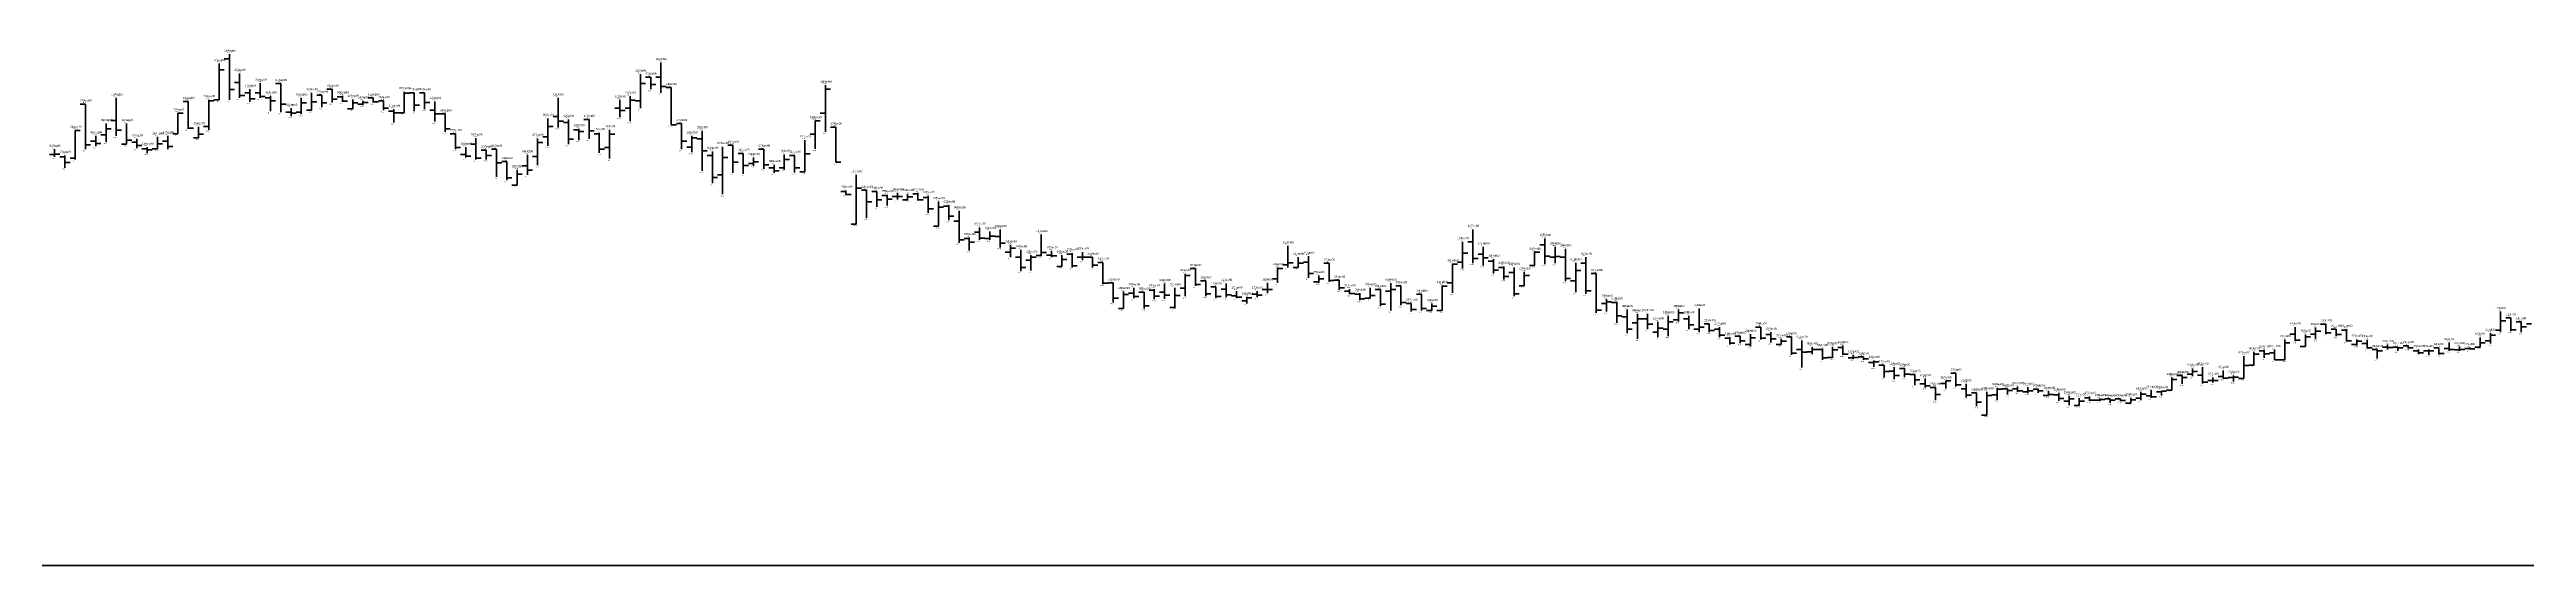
# Model space of a CAD drawing. Header units: inches. Extents: x 0 to 30000, y -20 to 2443.
# Drawn here: x 1124.5 to 1365.5, y 0 to 50.2 of the extents above; entities that cross this region are included whole.
import ezdxf

# ---------------------------------------------------------------- set-up
doc = ezdxf.new("R2010")
doc.units = ezdxf.units.IN
doc.header["$MEASUREMENT"] = 0
for name, color, linetype in [('axis', 7, 'Continuous'), ('DATE', 7, 'Continuous'), ('Graph', 7, 'Continuous'), ('Rate', 7, 'Continuous')]:
    doc.layers.add(name, color=color, linetype=linetype)
doc.styles.get("Standard").update_dxf_attribs({"font": 'arial.ttf'})

msp = doc.modelspace()

# ---------------------------------------------------------------- linework, layer by layer
at = {"layer": 'axis', "color": 7, "lineweight": 35}
msp.add_line((0, 0), (30000, 0), dxfattribs=at)
at = {"layer": 'Graph', "color": 3, "lineweight": 35}
for p, q in [((1141, 48.845), (1141, 45.3)), ((1141, 48.215), (1141.5, 48.215)), ((1150, 46), (1150, 44.3)), ((1159, 46.1), (1159, 44.05)), ((1159, 45.955), (1159.5, 45.955)), ((1182, 47.8), (1182, 44.5)), ((1182, 46.905), (1182.5, 46.905)), ((1200, 46.735), (1200, 42.2)), ((1200, 46.36), (1200.5, 46.36)), ((1137, 44.025), (1137, 42)), ((1137, 44.025), (1137.5, 44.025)), ((1140, 45.32), (1140, 42.4)), ((1140, 45.225), (1140.5, 45.225)), ((1141, 45.3), (1140.5, 45.3)), ((1149, 44.1), (1148.5, 44.1)), ((1149, 45.5), (1149, 43.915)), ((1149, 45.03), (1149.5, 45.03)), ((1150, 44.3), (1149.5, 44.3)), ((1150, 45.125), (1150.5, 45.125)), ((1154, 44.425), (1153.5, 44.425)), ((1154, 45.35), (1154, 44.425)), ((1154, 45.03), (1154.5, 45.03)), ((1155, 44.9), (1154.5, 44.9)), ((1155, 45.2), (1155, 44.805)), ((1155, 45.05), (1155.5, 45.05)), ((1159, 44.05), (1158.5, 44.05)), ((1173, 43.5), (1173, 40.825)), ((1181, 44.5), (1180.5, 44.5)), ((1181, 45.65), (1181, 43.225)), ((1181, 45.275), (1181.5, 45.275)), ((1182, 45.2), (1181.5, 45.2)), ((1200, 44), (1199.5, 44)), ((1127, 42.335), (1127, 39.5)), ((1127, 42.335), (1127.5, 42.335)), ((1130, 41.9), (1129.5, 41.9)), ((1130, 43), (1130, 41.2)), ((1130, 42.475), (1130.5, 42.475)), ((1132, 41), (1131.5, 41)), ((1132, 43), (1132, 41)), ((1132, 41.375), (1132.5, 41.375)), ((1135, 41.7), (1135, 40.525)), ((1135, 41.035), (1135.5, 41.035)), ((1137, 42), (1136.5, 42)), ((1139, 41.6), (1138.5, 41.6)), ((1139, 42.69), (1139, 41.6)), ((1139, 41.96), (1139.5, 41.96)), ((1140, 42.7), (1139.5, 42.7)), ((1172, 41.555), (1172, 38.945)), ((1172, 41.165), (1172.5, 41.165)), ((1173, 41.7), (1172.5, 41.7)), ((1173, 42.725), (1173.5, 42.725)), ((1179, 42.4), (1179, 39.6)), ((1179, 41.965), (1179.5, 41.965)), ((1187, 41.8), (1187, 40.21)), ((1187, 41.595), (1187.5, 41.595)), ((1198, 41.4), (1198, 38.3)), ((1199, 41.975), (1198.5, 41.975)), ((1199, 43.27), (1199, 40.525)), ((1199, 43.27), (1199.5, 43.27)), ((1125, 40.005), (1124.5, 40.005)), ((1125, 40.5), (1125, 39.75)), ((1125, 40.035), (1125.5, 40.035)), ((1127, 39.625), (1126.5, 39.625)), ((1135, 40.525), (1134.5, 40.525)), ((1172, 39.8), (1171.5, 39.8)), ((1179, 40.68), (1178.5, 40.68)), ((1187, 40.715), (1186.5, 40.715)), ((1190, 40.75), (1190, 36.125)), ((1190, 39.69), (1190.5, 39.69)), ((1193, 39.1), (1192.5, 39.1)), ((1193, 39.7), (1193, 38.9)), ((1193, 39.27), (1193.5, 39.27)), ((1196, 38.7), (1195.5, 38.7)), ((1196, 40), (1196, 38.5)), ((1196, 39.505), (1196.5, 39.505)), ((1198, 40.065), (1198.5, 40.065)), ((1170, 37), (1169.5, 37)), ((1170, 38.49), (1170, 37)), ((1170, 38.075), (1170.5, 38.075)), ((1190, 38), (1189.5, 38)), ((1198, 38.3), (1197.5, 38.3)), ((1203, 38), (1203, 33.22)), ((1203, 36.72), (1203.5, 36.72)), ((1207, 36.25), (1207, 35.605)), ((1208, 36.175), (1208, 35.59)), ((1207, 35.89), (1206.5, 35.89)), ((1207, 35.91), (1207.5, 35.91)), ((1208, 35.59), (1207.5, 35.59)), ((1208, 35.865), (1208.5, 35.865)), ((1211, 35.4), (1211, 33.01)), ((1211, 34.855), (1211.5, 34.855)), ((1203, 33.22), (1202.5, 33.22)), ((1211, 33.01), (1210.5, 33.01)), ((1216, 31.8), (1215.5, 31.8)), ((1216, 32.5), (1216, 31.7)), ((1216, 32.05), (1216.5, 32.05)), ((1221, 32.2), (1221, 30.11)), ((1262, 31.5), (1262, 28.91)), ((1218, 30.5), (1217.5, 30.5)), ((1218, 31.195), (1218, 30)), ((1218, 30.88), (1218.5, 30.88)), ((1220, 29.7), (1219.5, 29.7)), ((1220, 30.2), (1220, 28.7)), ((1220, 30.015), (1220.5, 30.015)), ((1221, 30.15), (1220.5, 30.15)), ((1221, 30.465), (1221.5, 30.465)), ((1223, 29.1), (1222.5, 29.1)), ((1223, 30.2), (1223, 29.1)), ((1223, 29.775), (1223.5, 29.775)), ((1225, 30), (1224.5, 30)), ((1225, 30.5), (1225, 29.7)), ((1225, 30.005), (1225.5, 30.005)), ((1244, 28.99), (1244, 27.5)), ((1245, 29.25), (1244.5, 29.25)), ((1245, 31.1), (1245, 29)), ((1245, 29.44), (1245.5, 29.44)), ((1246, 29), (1245.5, 29)), ((1246, 30), (1246, 29)), ((1246, 29.41), (1246.5, 29.41)), ((1261, 29.35), (1261, 26.525)), ((1261, 29.33), (1261.5, 29.33)), ((1262, 29.5), (1261.5, 29.5)), ((1262, 30.375), (1262.5, 30.375)), ((1269, 29.2), (1268.5, 29.2)), ((1269, 30.475), (1269, 29.2)), ((1269, 30.47), (1269.5, 30.47)), ((1271, 30), (1270.5, 30)), ((1271, 30.995), (1271, 29.4)), ((1271, 30.05), (1271.5, 30.05)), ((1273, 29.45), (1273, 26.6)), ((1229, 26.65), (1229, 25)), ((1234, 27), (1234, 25)), ((1235, 26.98), (1234.5, 26.98)), ((1235, 28.39), (1235, 26.2)), ((1235, 28.2), (1235.5, 28.2)), ((1244, 27.9), (1243.5, 27.9)), ((1244, 28.91), (1244.5, 28.91)), ((1248, 27.6), (1247.5, 27.6)), ((1248, 28.2), (1248, 27.505)), ((1248, 27.905), (1248.5, 27.905)), ((1253, 27), (1253, 26)), ((1255, 26.69), (1254.5, 26.69)), ((1255, 27.455), (1255, 24.8)), ((1255, 26.86), (1255.5, 26.86)), ((1260, 27.245), (1260, 24.8)), ((1260, 27.175), (1260.5, 27.175)), ((1261, 27.5), (1260.5, 27.5)), ((1268, 27.2), (1267.5, 27.2)), ((1268, 28.565), (1268, 27.2)), ((1268, 28.215), (1268.5, 28.215)), ((1273, 27.7), (1272.5, 27.7)), ((1273, 28.715), (1273.5, 28.715)), ((1229, 25), (1228.5, 25)), ((1229, 26.375), (1229.5, 26.375)), ((1234, 25.1), (1233.5, 25.1)), ((1234, 26.285), (1234.5, 26.285)), ((1241, 25.75), (1240.5, 25.75)), ((1241, 26.14), (1241, 25.5)), ((1241, 26.03), (1241.5, 26.03)), ((1253, 26), (1252.5, 26)), ((1253, 26.255), (1253.5, 26.255)), ((1259, 24.8), (1258.5, 24.8)), ((1259, 25.475), (1259, 24.8)), ((1259, 25.225), (1259.5, 25.225)), ((1260, 24.8), (1259.5, 24.8)), ((1276, 25.5), (1275.5, 25.5)), ((1276, 25.9), (1276, 24.7)), ((1276, 25.665), (1276.5, 25.665)), ((1279, 24.475), (1279, 22.05)), ((1282, 24.295), (1282, 22.325)), ((1283, 24.9), (1283, 23.75)), ((1283, 24.585), (1283.5, 24.585)), ((1285, 25), (1285, 22.705)), ((1363, 24.7), (1363, 22.7)), ((1279, 23.6), (1278.5, 23.6)), ((1279, 24), (1279.5, 24)), ((1281, 22.7), (1280.5, 22.7)), ((1281, 23.7), (1281, 22.2)), ((1281, 23.075), (1281.5, 23.075)), ((1282, 23), (1281.5, 23)), ((1282, 23.7), (1282.5, 23.7)), ((1283, 23.9), (1282.5, 23.9)), ((1285, 23), (1284.5, 23)), ((1285, 23.19), (1285.5, 23.19)), ((1290, 22.5), (1290, 21.3)), ((1290, 22.16), (1290.5, 22.16)), ((1293, 22.04), (1293, 21.5)), ((1293, 21.81), (1293.5, 21.81)), ((1342, 21.975), (1342, 19.995)), ((1344, 22.49), (1344, 21.3)), ((1344, 22.26), (1344.5, 22.26)), ((1345, 22.5), (1344.5, 22.5)), ((1345, 23.15), (1345, 22.015)), ((1345, 22.8), (1345.5, 22.8)), ((1349, 22), (1349, 21.415)), ((1349, 21.835), (1349.5, 21.835)), ((1361, 22.195), (1361, 21.25)), ((1362, 21.845), (1361.5, 21.845)), ((1362, 22.6), (1362, 21.6)), ((1362, 22.415), (1362.5, 22.415)), ((1363, 22.9), (1362.5, 22.9)), ((1363, 23.82), (1363.5, 23.82)), ((1290, 21.5), (1289.5, 21.5)), ((1293, 21.5), (1292.5, 21.5)), ((1296, 20.775), (1295.5, 20.775)), ((1296, 21.25), (1296, 20.55)), ((1296, 21.02), (1296.5, 21.02)), ((1298, 20.25), (1297.5, 20.25)), ((1298, 21.28), (1298, 20.205)), ((1298, 20.995), (1298.5, 20.995)), ((1300, 20.2), (1299.5, 20.2)), ((1300, 20.49), (1300, 20.115)), ((1300, 20.25), (1300.5, 20.25)), ((1302, 19.74), (1301.5, 19.74)), ((1302, 19.95), (1302, 19.325)), ((1302, 19.83), (1302.5, 19.83)), ((1338, 20.38), (1338, 18.2)), ((1338, 19.47), (1338.5, 19.47)), ((1339, 19.5), (1338.5, 19.5)), ((1339, 20.775), (1339, 19.5)), ((1339, 20.57), (1339.5, 20.57)), ((1342, 19.995), (1341.5, 19.995)), ((1342, 21.665), (1342.5, 21.665)), ((1344, 21.3), (1343.5, 21.3)), ((1349, 21.515), (1348.5, 21.515)), ((1359, 20.99), (1358.5, 20.99)), ((1359, 21.3), (1359, 20.9)), ((1359, 21.025), (1359.5, 21.025)), ((1361, 21.25), (1360.5, 21.25)), ((1361, 21.665), (1361.5, 21.665)), ((1309, 17.7), (1308.5, 17.7)), ((1309, 17.955), (1309, 17.205)), ((1309, 17.955), (1309.5, 17.955)), ((1313, 16.9), (1313, 14.635)), ((1314, 17.3), (1314, 16.125)), ((1314, 17.145), (1314.5, 17.145)), ((1317, 16.9), (1316.5, 16.9)), ((1317, 17.35), (1317, 16.775)), ((1317, 16.99), (1317.5, 16.99)), ((1319, 16.95), (1319, 16.535)), ((1328, 16.89), (1328, 16.1)), ((1330, 16.89), (1329.5, 16.89)), ((1330, 17), (1330, 16.525)), ((1330, 16.945), (1330.5, 16.945)), ((1331, 17.05), (1330.5, 17.05)), ((1331, 18.29), (1331, 17.05)), ((1331, 18.1), (1331.5, 18.1)), ((1333, 18.6), (1332.5, 18.6)), ((1333, 19.18), (1333, 18.41)), ((1333, 18.89), (1333.5, 18.89)), ((1335, 18), (1334.5, 18)), ((1335, 18.3), (1335, 17.8)), ((1335, 18.01), (1335.5, 18.01)), ((1337, 18.3), (1336.5, 18.3)), ((1337, 18.495), (1337, 17.905)), ((1337, 18.315), (1337.5, 18.315)), ((1338, 18.2), (1337.5, 18.2)), ((1313, 14.635), (1312.5, 14.635)), ((1313, 16.53), (1313.5, 16.53)), ((1314, 16.6), (1313.5, 16.6)), ((1319, 16.55), (1318.5, 16.55)), ((1319, 16.645), (1319.5, 16.645)), ((1321, 16), (1320.5, 16)), ((1321, 16.495), (1321, 15.6)), ((1321, 16.205), (1321.5, 16.205)), ((1322, 15.555), (1321.5, 15.555)), ((1322, 16.29), (1322, 15.555)), ((1322, 15.99), (1322.5, 15.99)), ((1324, 16.1), (1323.5, 16.1)), ((1324, 16.235), (1324, 16)), ((1324, 16.16), (1324.5, 16.16)), ((1327, 15.805), (1326.5, 15.805)), ((1327, 16.3), (1327, 15.805)), ((1327, 16.13), (1327.5, 16.13)), ((1328, 16.29), (1327.5, 16.29)), ((1328, 16.68), (1328.5, 16.68))]:
    msp.add_line(p, q, dxfattribs=at)
at = {"layer": 'Graph', "color": 1, "lineweight": 35}
for p, q in [((1142, 49.3), (1141.5, 49.3)), ((1142, 49.75), (1142, 45.3)), ((1184, 48.94), (1184, 46)), ((1142, 46.32), (1142.5, 46.32)), ((1143, 47), (1142.5, 47)), ((1143, 47.88), (1143, 45.5)), ((1144, 46), (1143.5, 46)), ((1144, 46.35), (1144, 45.1)), ((1145, 46), (1144.5, 46)), ((1145, 46.93), (1145, 45.5)), ((1147, 46.9), (1146.5, 46.9)), ((1147, 46.9), (1147, 44.1)), ((1152, 46.345), (1151.5, 46.345)), ((1152, 46.345), (1152, 45.05)), ((1160, 46), (1159.5, 46)), ((1160, 46), (1160, 44.2)), ((1161, 46), (1160.5, 46)), ((1161, 46), (1161, 44.41)), ((1183, 47.5), (1182.5, 47.5)), ((1183, 47.5), (1183, 46.35)), ((1183, 46.795), (1183.5, 46.795)), ((1184, 47.5), (1183.5, 47.5)), ((1184, 46.615), (1184.5, 46.615)), ((1185, 46.5), (1184.5, 46.5)), ((1185, 46.5), (1185, 42.89)), ((1128, 44.9), (1127.5, 44.9)), ((1128, 44.9), (1128, 40.5)), ((1131, 45.5), (1131, 41.8)), ((1138, 45.15), (1137.5, 45.15)), ((1138, 45.15), (1138, 42.5)), ((1143, 45.72), (1143.5, 45.72)), ((1144, 45.39), (1144.5, 45.39)), ((1145, 45.645), (1145.5, 45.645)), ((1146, 45.5), (1145.5, 45.5)), ((1146, 45.7), (1146, 44.2)), ((1146, 45.21), (1146.5, 45.21)), ((1147, 44.895), (1147.5, 44.895)), ((1148, 44.12), (1147.5, 44.12)), ((1148, 44.5), (1148, 43.73)), ((1148, 44.02), (1148.5, 44.02)), ((1151, 45.75), (1150.5, 45.75)), ((1151, 45.75), (1151, 44.6)), ((1151, 45.03), (1151.5, 45.03)), ((1152, 45.36), (1152.5, 45.36)), ((1153, 45.6), (1152.5, 45.6)), ((1153, 45.69), (1153, 45.1)), ((1153, 45.195), (1153.5, 45.195)), ((1156, 45.49), (1155.5, 45.49)), ((1156, 45.5), (1156, 45.05)), ((1156, 45.115), (1156.5, 45.115)), ((1157, 45.2), (1156.5, 45.2)), ((1157, 45.225), (1157, 44.3)), ((1157, 44.49), (1157.5, 44.49)), ((1158, 44.2), (1157.5, 44.2)), ((1158, 44.4), (1158, 43.1)), ((1158, 44.045), (1158.5, 44.045)), ((1160, 44.805), (1160.5, 44.805)), ((1161, 45.055), (1161.5, 45.055)), ((1162, 44.3), (1161.5, 44.3)), ((1162, 45.15), (1162, 43.2)), ((1162, 43.935), (1162.5, 43.935)), ((1163, 43.94), (1162.5, 43.94)), ((1163, 43.94), (1163, 42.2)), ((1174, 43.68), (1173.5, 43.68)), ((1174, 45.5), (1174, 42.625)), ((1175, 43.4), (1175, 41)), ((1177, 43.4), (1176.5, 43.4)), ((1177, 43.4), (1177, 41.5)), ((1180, 44.5), (1179.5, 44.5)), ((1180, 45.3), (1180, 43.63)), ((1180, 44.285), (1180.5, 44.285)), ((1129, 41.3), (1128.5, 41.3)), ((1129, 41.795), (1129, 40.8)), ((1129, 41.07), (1129.5, 41.07)), ((1131, 43.3), (1130.5, 43.3)), ((1131, 42.36), (1131.5, 42.36)), ((1133, 41.2), (1132.5, 41.2)), ((1133, 41.5), (1133, 40.6)), ((1136, 41.28), (1135.5, 41.28)), ((1136, 41.8), (1136, 40.5)), ((1138, 42.555), (1138.5, 42.555)), ((1163, 42.48), (1163.5, 42.48)), ((1164, 42.015), (1163.5, 42.015)), ((1164, 42.015), (1164, 40.515)), ((1166, 41), (1165.5, 41)), ((1166, 41.59), (1166, 39.5)), ((1174, 43.24), (1174.5, 43.24)), ((1175, 43.1), (1174.5, 43.1)), ((1175, 41.485), (1175.5, 41.485)), ((1176, 42.4), (1175.5, 42.4)), ((1176, 42.495), (1176, 41.4)), ((1176, 42.23), (1176.5, 42.23)), ((1177, 42.305), (1177.5, 42.305)), ((1178, 42), (1177.5, 42)), ((1178, 42.11), (1178, 40.14)), ((1185, 42.89), (1185.5, 42.89)), ((1186, 43), (1185.5, 43)), ((1186, 43), (1186, 40.5)), ((1186, 41.275), (1186.5, 41.275)), ((1188, 41.5), (1187.5, 41.5)), ((1188, 42.3), (1188, 38.4)), ((1201, 42.655), (1200.5, 42.655)), ((1201, 42.655), (1201, 39.245)), ((1126, 39.76), (1125.5, 39.76)), ((1126, 39.9), (1126, 38.7)), ((1126, 39.195), (1126.5, 39.195)), ((1128, 40.93), (1128.5, 40.93)), ((1133, 40.85), (1133.5, 40.85)), ((1134, 40.55), (1133.5, 40.55)), ((1134, 40.705), (1134, 40.125)), ((1134, 40.45), (1134.5, 40.45)), ((1136, 40.76), (1136.5, 40.76)), ((1164, 40.685), (1164.5, 40.685)), ((1165, 40), (1164.5, 40)), ((1165, 40.7), (1165, 39.7)), ((1165, 39.82), (1165.5, 39.82)), ((1166, 39.64), (1166.5, 39.64)), ((1167, 40.4), (1166.5, 40.4)), ((1167, 40.4), (1167, 39.51)), ((1167, 39.895), (1167.5, 39.895)), ((1168, 40.5), (1167.5, 40.5)), ((1168, 40.5), (1168, 37.8)), ((1168, 39.19), (1168.5, 39.19)), ((1169, 39.3), (1168.5, 39.3)), ((1169, 39.3), (1169, 37.5)), ((1171, 38.9), (1170.5, 38.9)), ((1171, 39.95), (1171, 38)), ((1178, 40.5), (1178.5, 40.5)), ((1188, 40.355), (1188.5, 40.355)), ((1189, 39.9), (1188.5, 39.9)), ((1189, 40.29), (1189, 37.2)), ((1191, 40.895), (1190.5, 40.895)), ((1191, 40.895), (1191, 38.2)), ((1191, 39.235), (1191.5, 39.235)), ((1192, 40.1), (1191.5, 40.1)), ((1192, 40.1), (1192, 38.1)), ((1192, 38.92), (1192.5, 38.92)), ((1194, 40.5), (1193.5, 40.5)), ((1194, 40.5), (1194, 38.6)), ((1194, 38.99), (1194.5, 38.99)), ((1195, 38.7), (1194.5, 38.7)), ((1195, 39), (1195, 38.2)), ((1197, 39.9), (1196.5, 39.9)), ((1197, 39.9), (1197, 38.225)), ((1197, 38.705), (1197.5, 38.705)), ((1201, 39.245), (1201.5, 39.245)), ((1169, 37.735), (1169.5, 37.735)), ((1171, 38.475), (1171.5, 38.475)), ((1189, 37.745), (1189.5, 37.745)), ((1195, 38.41), (1195.5, 38.41)), ((1202, 36.4), (1201.5, 36.4)), ((1202, 36.5), (1202, 36.105)), ((1204, 36.515), (1203.5, 36.515)), ((1204, 36.515), (1204, 33.8)), ((1205, 36.4), (1204.5, 36.4)), ((1205, 36.4), (1205, 34.9)), ((1209, 36.25), (1209, 35.5)), ((1202, 36.105), (1202.5, 36.105)), ((1204, 35.38), (1204.5, 35.38)), ((1205, 35.565), (1205.5, 35.565)), ((1206, 35.995), (1205.5, 35.995)), ((1206, 36.08), (1206, 35.025)), ((1206, 35.655), (1206.5, 35.655)), ((1209, 36.15), (1208.5, 36.15)), ((1209, 35.58), (1209.5, 35.58)), ((1210, 35.8), (1209.5, 35.8)), ((1210, 35.98), (1210, 34.315)), ((1210, 34.7), (1210.5, 34.7)), ((1212, 34.95), (1211.5, 34.95)), ((1212, 35.05), (1212, 33.6)), ((1212, 33.985), (1212.5, 33.985)), ((1213, 34.5), (1213, 31.405)), ((1213, 33.5), (1212.5, 33.5)), ((1213, 31.7), (1213.5, 31.7)), ((1214, 31.8), (1213.5, 31.8)), ((1214, 31.9), (1214, 30.65)), ((1214, 31.465), (1214.5, 31.465)), ((1215, 32.44), (1214.5, 32.44)), ((1215, 32.9), (1215, 31.7)), ((1215, 31.855), (1215.5, 31.855)), ((1217, 32), (1216.5, 32)), ((1217, 32.69), (1217, 30.955)), ((1217, 31.375), (1217.5, 31.375)), ((1263, 31.5), (1262.5, 31.5)), ((1263, 32.7), (1263, 29.425)), ((1270, 31.82), (1270, 29.325)), ((1219, 30), (1218.5, 30)), ((1219, 30.7), (1219, 28.65)), ((1219, 28.99), (1219.5, 28.99)), ((1222, 30.2), (1221.5, 30.2)), ((1222, 30.6), (1222, 30)), ((1222, 30.125), (1222.5, 30.125)), ((1224, 30.3), (1223.5, 30.3)), ((1224, 30.4), (1224, 29)), ((1224, 29.16), (1224.5, 29.16)), ((1226, 29.99), (1225.5, 29.99)), ((1226, 30), (1226, 29)), ((1226, 29.205), (1226.5, 29.205)), ((1227, 29.495), (1226.5, 29.495)), ((1227, 29.495), (1227, 27.38)), ((1247, 29.5), (1246.5, 29.5)), ((1247, 30.1), (1247, 28)), ((1249, 29.4), (1248.5, 29.4)), ((1249, 29.4), (1249, 27.6)), ((1263, 29.86), (1263.5, 29.86)), ((1264, 30.3), (1263.5, 30.3)), ((1264, 31), (1264, 29.2)), ((1264, 29.945), (1264.5, 29.945)), ((1265, 29.6), (1264.5, 29.6)), ((1265, 29.8), (1265, 28.4)), ((1266, 29), (1265.5, 29)), ((1266, 29.1), (1266, 27.84)), ((1267, 29), (1267, 26.2)), ((1270, 31.2), (1269.5, 31.2)), ((1270, 30.095), (1270.5, 30.095)), ((1272, 30), (1271.5, 30)), ((1272, 30.8), (1272, 27.65)), ((1274, 29.4), (1273.5, 29.4)), ((1274, 30), (1274, 26.42)), ((1227, 27.455), (1227.5, 27.455)), ((1228, 27.5), (1227.5, 27.5)), ((1228, 27.5), (1228, 25.6)), ((1230, 27), (1230, 26)), ((1231, 26.6), (1230.5, 26.6)), ((1231, 26.6), (1231, 25.01)), ((1232, 26.8), (1231.5, 26.8)), ((1232, 26.9), (1232, 25.925)), ((1233, 26.6), (1232.5, 26.6)), ((1233, 27.43), (1233, 25.93)), ((1236, 28.885), (1235.5, 28.885)), ((1236, 28.885), (1236, 27.2)), ((1236, 27.35), (1236.5, 27.35)), ((1237, 27.7), (1236.5, 27.7)), ((1237, 27.7), (1237, 26.215)), ((1238, 27.1), (1237.5, 27.1)), ((1238, 27.1), (1238, 26)), ((1239, 26.9), (1238.5, 26.9)), ((1239, 27.445), (1239, 26.1)), ((1240, 26.7), (1240, 26)), ((1242, 26.7), (1242, 26.1)), ((1243, 26.85), (1242.5, 26.85)), ((1243, 27.5), (1243, 26.5)), ((1243, 26.84), (1243.5, 26.84)), ((1247, 28.395), (1247.5, 28.395)), ((1249, 27.72), (1249.5, 27.72)), ((1250, 27.75), (1249.5, 27.75)), ((1250, 27.75), (1250, 26.825)), ((1250, 27.01), (1250.5, 27.01)), ((1251, 26.7), (1250.5, 26.7)), ((1251, 26.9), (1251, 26.4)), ((1254, 26.85), (1253.5, 26.85)), ((1254, 26.85), (1254, 25.225)), ((1256, 27.2), (1255.5, 27.2)), ((1256, 27.2), (1256, 25.325)), ((1265, 28.75), (1265.5, 28.75)), ((1266, 28.115), (1266.5, 28.115)), ((1267, 28.5), (1266.5, 28.5)), ((1272, 27.915), (1272.5, 27.915)), ((1274, 26.71), (1274.5, 26.71)), ((1275, 28.4), (1274.5, 28.4)), ((1275, 28.4), (1275, 24.575)), ((1228, 26.005), (1228.5, 26.005)), ((1230, 26.5), (1229.5, 26.5)), ((1230, 26.185), (1230.5, 26.185)), ((1231, 25.265), (1231.5, 25.265)), ((1232, 26.2), (1232.5, 26.2)), ((1233, 26.29), (1233.5, 26.29)), ((1237, 26.445), (1237.5, 26.445)), ((1238, 26.17), (1238.5, 26.17)), ((1239, 26.33), (1239.5, 26.33)), ((1240, 26.25), (1239.5, 26.25)), ((1240, 26.095), (1240.5, 26.095)), ((1242, 26.4), (1241.5, 26.4)), ((1242, 26.29), (1242.5, 26.29)), ((1251, 26.455), (1251.5, 26.455)), ((1252, 26.4), (1251.5, 26.4)), ((1252, 26.5), (1252, 25.8)), ((1252, 25.93), (1252.5, 25.93)), ((1254, 25.42), (1254.5, 25.42)), ((1256, 25.59), (1256.5, 25.59)), ((1257, 25.505), (1256.5, 25.505)), ((1257, 25.505), (1257, 24.7)), ((1257, 24.895), (1257.5, 24.895)), ((1258, 26.4), (1257.5, 26.4)), ((1258, 26.4), (1258, 24.8)), ((1258, 25), (1258.5, 25)), ((1267, 26.445), (1267.5, 26.445)), ((1275, 24.835), (1275.5, 24.835)), ((1277, 25.6), (1276.5, 25.6)), ((1277, 25.65), (1277, 23.615)), ((1277, 24.29), (1277.5, 24.29)), ((1278, 24.2), (1277.5, 24.2)), ((1278, 24.9), (1278, 22.6)), ((1280, 24.5), (1280, 23)), ((1284, 24.3), (1284, 23)), ((1278, 22.995), (1278.5, 22.995)), ((1280, 23.995), (1279.5, 23.995)), ((1280, 23.495), (1280.5, 23.495)), ((1284, 24), (1283.5, 24)), ((1284, 23.405), (1284.5, 23.405)), ((1286, 23.5), (1285.5, 23.5)), ((1286, 23.5), (1286, 22.71)), ((1286, 22.855), (1286.5, 22.855)), ((1287, 22.99), (1286.5, 22.99)), ((1287, 23.195), (1287, 22.2)), ((1287, 22.42), (1287.5, 22.42)), ((1288, 22.11), (1287.5, 22.11)), ((1288, 22.2), (1288, 21.5)), ((1289, 22.3), (1288.5, 22.3)), ((1289, 22.3), (1289, 21.615)), ((1289, 21.865), (1289.5, 21.865)), ((1291, 23.2), (1290.5, 23.2)), ((1291, 23.2), (1291, 22)), ((1291, 22.11), (1291.5, 22.11)), ((1292, 22.49), (1291.5, 22.49)), ((1292, 22.7), (1292, 21.71)), ((1292, 22.055), (1292.5, 22.055)), ((1294, 22.25), (1293.5, 22.25)), ((1294, 22.25), (1294, 20.5)), ((1295, 21.9), (1295, 19.25)), ((1343, 22.5), (1342.5, 22.5)), ((1343, 23.2), (1343, 21.815)), ((1343, 21.925), (1343.5, 21.925)), ((1346, 23.47), (1345.5, 23.47)), ((1346, 23.5), (1346, 22.5)), ((1346, 22.635), (1346.5, 22.635)), ((1347, 22.995), (1346.5, 22.995)), ((1347, 22.995), (1347, 22.315)), ((1347, 22.49), (1347.5, 22.49)), ((1348, 22.9), (1347.5, 22.9)), ((1348, 22.99), (1348, 21.8)), ((1348, 21.87), (1348.5, 21.87)), ((1350, 21.97), (1350, 21.1)), ((1358, 21.695), (1358, 20.9)), ((1364, 24.1), (1363.5, 24.1)), ((1364, 24.1), (1364, 22.805)), ((1364, 22.92), (1364.5, 22.92)), ((1365, 23.7), (1364.5, 23.7)), ((1365, 23.7), (1365, 22.7)), ((1365, 23.215), (1365.5, 23.215)), ((1366, 23.5), (1365.5, 23.5)), ((1288, 21.645), (1288.5, 21.645)), ((1294, 20.665), (1294.5, 20.665)), ((1295, 21), (1294.5, 21)), ((1295, 20.77), (1295.5, 20.77)), ((1297, 21), (1296.5, 21)), ((1297, 21.1), (1297, 20)), ((1297, 20.21), (1297.5, 20.21)), ((1299, 21.2), (1298.5, 21.2)), ((1299, 21.4), (1299, 20.495)), ((1299, 20.555), (1299.5, 20.555)), ((1301, 20.3), (1300.5, 20.3)), ((1301, 20.3), (1301, 19.995)), ((1301, 20.1), (1301.5, 20.1)), ((1303, 19.505), (1302.5, 19.505)), ((1303, 19.505), (1303, 18.3)), ((1304, 19.3), (1304, 18.13)), ((1334, 19.3), (1334, 17.7)), ((1340, 20.875), (1339.5, 20.875)), ((1340, 20.975), (1340, 20.2)), ((1340, 20.59), (1340.5, 20.59)), ((1341, 20.7), (1340.5, 20.7)), ((1341, 21), (1341, 20)), ((1341, 20.025), (1341.5, 20.025)), ((1350, 21.6), (1349.5, 21.6)), ((1350, 21.17), (1350.5, 21.17)), ((1351, 21.005), (1350.5, 21.005)), ((1351, 21.005), (1351, 20.15)), ((1351, 20.89), (1351.5, 20.89)), ((1352, 21.24), (1351.5, 21.24)), ((1352, 21.485), (1352, 21)), ((1352, 21.21), (1352.5, 21.21)), ((1353, 21.245), (1352.5, 21.245)), ((1353, 21.29), (1353, 20.9)), ((1353, 21.175), (1353.5, 21.175)), ((1354, 21.385), (1353.5, 21.385)), ((1354, 21.39), (1354, 21.125)), ((1354, 21.175), (1354.5, 21.175)), ((1355, 20.9), (1354.5, 20.9)), ((1355, 21), (1355, 20.55)), ((1355, 20.695), (1355.5, 20.695)), ((1356, 20.9), (1355.5, 20.9)), ((1356, 21), (1356, 20.51)), ((1356, 20.895), (1356.5, 20.895)), ((1357, 21.19), (1356.5, 21.19)), ((1357, 21.19), (1357, 20.52)), ((1357, 20.635), (1357.5, 20.635)), ((1358, 21.1), (1357.5, 21.1)), ((1358, 21.02), (1358.5, 21.02)), ((1360, 21.1), (1359.5, 21.1)), ((1360, 21.2), (1360, 21)), ((1360, 21.065), (1360.5, 21.065)), ((1303, 18.875), (1303.5, 18.875)), ((1304, 18.9), (1303.5, 18.9)), ((1304, 18.495), (1304.5, 18.495)), ((1305, 19.175), (1304.5, 19.175)), ((1305, 19.2), (1305, 18.31)), ((1305, 18.625), (1305.5, 18.625)), ((1306, 18.595), (1305.5, 18.595)), ((1306, 18.595), (1306, 17.55)), ((1306, 18.075), (1306.5, 18.075)), ((1307, 17.67), (1306.5, 17.67)), ((1307, 18.195), (1307, 17.325)), ((1307, 17.475), (1307.5, 17.475)), ((1308, 17.325), (1307.5, 17.325)), ((1308, 17.33), (1308, 16.08)), ((1310, 18.7), (1309.5, 18.7)), ((1310, 18.7), (1310, 17.4)), ((1310, 17.565), (1310.5, 17.565)), ((1311, 17.2), (1310.5, 17.2)), ((1311, 17.675), (1311, 16.35)), ((1315, 17.19), (1314.5, 17.19)), ((1315, 17.19), (1315, 16.62)), ((1315, 17.03), (1315.5, 17.03)), ((1316, 17.2), (1315.5, 17.2)), ((1316, 17.4), (1316, 16.9)), ((1316, 16.995), (1316.5, 16.995)), ((1318, 17.14), (1317.5, 17.14)), ((1318, 17.185), (1318, 16.8)), ((1318, 16.985), (1318.5, 16.985)), ((1329, 17.05), (1329, 16.3)), ((1332, 18.475), (1331.5, 18.475)), ((1332, 18.475), (1332, 17.67)), ((1332, 18.285), (1332.5, 18.285)), ((1334, 18.51), (1333.5, 18.51)), ((1334, 17.82), (1334.5, 17.82)), ((1336, 18.395), (1335.5, 18.395)), ((1336, 18.98), (1336, 18.2)), ((1336, 18.24), (1336.5, 18.24)), ((1308, 16.625), (1308.5, 16.625)), ((1311, 16.56), (1311.5, 16.56)), ((1312, 16.8), (1311.5, 16.8)), ((1312, 16.8), (1312, 15.505)), ((1312, 15.905), (1312.5, 15.905)), ((1320, 16.6), (1319.5, 16.6)), ((1320, 16.795), (1320, 16.005)), ((1320, 16.245), (1320.5, 16.245)), ((1323, 16.3), (1322.5, 16.3)), ((1323, 16.45), (1323, 16.005)), ((1323, 16.08), (1323.5, 16.08)), ((1325, 16.2), (1324.5, 16.2)), ((1325, 16.2), (1325, 15.81)), ((1325, 16.085), (1325.5, 16.085)), ((1326, 16.2), (1325.5, 16.2)), ((1326, 16.2), (1326, 15.975)), ((1326, 16.065), (1326.5, 16.065)), ((1329, 16.51), (1328.5, 16.51)), ((1329, 16.425), (1329.5, 16.425))]:
    msp.add_line(p, q, dxfattribs=at)

# ---------------------------------------------------------------- texts
at = {"layer": 'DATE'}
for s, p in [('24Aug99', (1140.5, 49.095)), ('25Aug99', (1141.5, 50)), ('26Aug99', (1142.5, 48.13)), ('22Oct99', (1181.5, 48.05)), ('25Oct99', (1183.5, 49.19)), ('10Aug99', (1130.5, 45.75)), ('27Aug99', (1143.5, 46.6)), ('30Aug99', (1144.5, 47.18)), ('31Aug99', (1145.5, 45.95)), ('01Sep99', (1146.5, 47.15)), ('03Sep99', (1148.5, 45.75)), ('06Sep99', (1149.5, 46.25)), ('07Sep99', (1150.5, 46)), ('08Sep99', (1151.5, 46.595)), ('09Sep99', (1152.5, 45.94)), ('10Sep99', (1153.5, 45.6)), ('15Sep99', (1155.5, 45.75)), ('20Sep99', (1158.5, 46.35)), ('21Sep99', (1159.5, 46.25)), ('22Sep99', (1160.5, 46.25)), ('11Oct99', (1173.5, 45.75)), ('21Oct99', (1180.5, 45.9)), ('23Oct99', (1182.5, 47.75)), ('26Oct99', (1184.5, 46.75)), ('16Nov99', (1199.5, 46.985)), ('05Aug99', (1127.5, 45.15)), ('09Aug99', (1129.5, 43.25)), ('11Aug99', (1131.5, 43.25)), ('18Aug99', (1136.5, 44.275)), ('19Aug99', (1137.5, 45.4)), ('23Aug99', (1139.5, 45.57)), ('02Sep99', (1147.5, 44.75)), ('14Sep99', (1154.5, 45.45)), ('16Sep99', (1156.5, 45.475)), ('17Sep99', (1157.5, 44.65)), ('23Sep99', (1161.5, 45.4)), ('24Sep99', (1162.5, 44.19)), ('08Oct99', (1172.5, 43.75)), ('12Oct99', (1174.5, 43.65)), ('14Oct99', (1176.5, 43.65)), ('20Oct99', (1179.5, 45.55)), ('27Oct99', (1185.5, 43.25)), ('15Nov99', (1198.5, 43.52)), ('04Aug99', (1126.5, 42.585)), ('06Aug99', (1128.5, 42.045)), ('12Aug99', (1132.5, 41.75)), ('13Aug99', (1133.5, 40.955)), ('16Aug99', (1134.5, 41.95)), ('17Aug99', (1135.5, 42.05)), ('20Aug99', (1138.5, 42.94)), ('27Sep99', (1163.5, 42.265)), ('28Sep99', (1164.5, 40.95)), ('29Sep99', (1165.5, 41.84)), ('07Oct99', (1171.5, 41.805)), ('13Oct99', (1175.5, 42.745)), ('15Oct99', (1177.5, 42.36)), ('18Oct99', (1178.5, 42.65)), ('28Oct99', (1186.5, 42.05)), ('29Oct99', (1187.5, 42.55)), ('02Nov99', (1189.5, 41)), ('03Nov99', (1190.5, 41.145)), ('12Nov99', (1197.5, 41.65)), ('17Nov99', (1200.5, 42.905)), ('02Aug99', (1124.5, 40.75)), ('03Aug99', (1125.5, 40.15)), ('30Sep99', (1166.5, 40.65)), ('01Oct99', (1167.5, 40.75)), ('04Oct99', (1168.5, 39.55)), ('05Oct99', (1169.5, 38.74)), ('06Oct99', (1170.5, 40.2)), ('01Nov99', (1188.5, 40.54)), ('04Nov99', (1191.5, 40.35)), ('05Nov99', (1192.5, 39.95)), ('07Nov99', (1193.5, 40.75)), ('09Nov99', (1194.5, 39.25)), ('10Nov99', (1195.5, 40.25)), ('11Nov99', (1196.5, 40.15)), ('18Nov99', (1201.5, 36.75)), ('19Nov99', (1202.5, 38.25)), ('22Nov99', (1203.5, 36.765)), ('24Nov99', (1204.5, 36.65)), ('25Nov99', (1205.5, 36.33)), ('26Nov99', (1206.5, 36.5)), ('29Nov99', (1207.5, 36.425)), ('30Nov99', (1208.5, 36.5)), ('01Dec99', (1209.5, 36.23)), ('02Dec99', (1210.5, 35.65)), ('03Dec99', (1211.5, 35.3)), ('06Dec99', (1212.5, 34.75)), ('07Dec99', (1213.5, 32.15)), ('08Dec99', (1214.5, 33.15)), ('09Dec99', (1215.5, 32.75)), ('10Dec99', (1216.5, 32.94)), ('13Dec99', (1217.5, 31.445)), ('16Dec99', (1220.5, 32.45)), ('20Jan00', (1244.5, 31.35)), ('15Feb00', (1261.5, 31.75)), ('16Feb00', (1262.5, 32.95)), ('17Feb00', (1263.5, 31.25)), ('25Feb00', (1269.5, 32.07)), ('28Feb00', (1270.5, 31.245)), ('14Dec99', (1218.5, 30.95)), ('15Dec99', (1219.5, 30.45)), ('17Dec99', (1221.5, 30.85)), ('20Dec99', (1222.5, 30.45)), ('21Dec99', (1223.5, 30.65)), ('22Dec99', (1224.5, 30.75)), ('23Dec99', (1225.5, 30.25)), ('24Dec99', (1226.5, 29.745)), ('07Jan00', (1235.5, 29.135)), ('19Jan00', (1243.5, 29.24)), ('21Jan00', (1245.5, 30.25)), ('24Jan00', (1246.5, 30.35)), ('27Jan00', (1248.5, 29.65)), ('14Feb00', (1260.5, 29.6)), ('18Feb00', (1264.5, 30.05)), ('21Feb00', (1265.5, 29.35)), ('22Feb00', (1266.5, 29.25)), ('23Feb00', (1267.5, 28.815)), ('24Feb00', (1268.5, 30.725)), ('29Feb00', (1271.5, 31.05)), ('01Mar00', (1272.5, 29.7)), ('02Mar00', (1273.5, 30.25)), ('27Dec99', (1227.5, 27.75)), ('28Dec99', (1228.5, 26.9)), ('29Dec99', (1229.5, 27.25)), ('30Dec99', (1230.5, 26.85)), ('03Jan00', (1231.5, 27.15)), ('04Jan00', (1232.5, 27.68)), ('05Jan00', (1233.5, 27.25)), ('06Jan00', (1234.5, 28.64)), ('10Jan00', (1236.5, 27.95)), ('11Jan00', (1237.5, 27.35)), ('12Jan00', (1238.5, 27.695)), ('13Jan00', (1239.5, 26.95)), ('14Jan00', (1240.5, 26.39)), ('17Jan00', (1241.5, 26.95)), ('18Jan00', (1242.5, 27.75)), ('25Jan00', (1247.5, 28.45)), ('28Jan00', (1249.5, 28)), ('31Jan00', (1250.5, 27.15)), ('01Feb00', (1251.5, 26.75)), ('02Feb00', (1252.5, 27.25)), ('03Feb00', (1253.5, 27.1)), ('04Feb00', (1254.5, 27.705)), ('07Feb00', (1255.5, 27.45)), ('09Feb00', (1257.5, 26.65)), ('11Feb00', (1259.5, 27.495)), ('03Mar00', (1274.5, 28.65)), ('08Feb00', (1256.5, 25.755)), ('10Feb00', (1258.5, 25.725)), ('06Mar00', (1275.5, 26.15)), ('07Mar00', (1276.5, 25.9)), ('08Mar00', (1277.5, 25.15)), ('09Mar00', (1278.5, 24.725)), ('10Mar00', (1279.5, 24.75)), ('13Mar00', (1280.5, 23.95)), ('14Mar00', (1281.5, 24.545)), ('15Mar00', (1282.5, 25.15)), ('16Mar00', (1283.5, 24.55)), ('21Mar00', (1284.5, 25.25)), ('12Jul00', (1362.5, 24.95)), ('13Jul00', (1363.5, 24.35)), ('14Jul00', (1364.5, 23.95)), ('22Mar00', (1285.5, 23.75)), ('23Mar00', (1286.5, 23.445)), ('24Mar00', (1287.5, 22.45)), ('27Mar00', (1288.5, 22.55)), ('28Mar00', (1289.5, 22.75)), ('29Mar00', (1290.5, 23.45)), ('30Mar00', (1291.5, 22.95)), ('31Mar00', (1292.5, 22.29)), ('03Apr00', (1293.5, 22.5)), ('04Apr00', (1294.5, 22.15)), ('05Apr00', (1295.5, 21.5)), ('07Apr00', (1297.5, 21.53)), ('10Apr00', (1298.5, 21.65)), ('13Jun00', (1341.5, 22.225)), ('14Jun00', (1342.5, 23.45)), ('15Jun00', (1343.5, 22.74)), ('16Jun00', (1344.5, 23.4)), ('19Jun00', (1345.5, 23.75)), ('20Jun00', (1346.5, 23.245)), ('21Jun00', (1347.5, 23.24)), ('22Jun00', (1348.5, 22.25)), ('23Jun00', (1349.5, 22.22)), ('27Jun00', (1351.5, 21.735)), ('28Jun00', (1352.5, 21.54)), ('29Jun00', (1353.5, 21.64)), ('05Jul00', (1357.5, 21.945)), ('06Jul00', (1358.5, 21.55)), ('10Jul00', (1360.5, 22.445)), ('11Jul00', (1361.5, 22.85)), ('06Apr00', (1296.5, 21.35)), ('11Apr00', (1299.5, 20.74)), ('12Apr00', (1300.5, 20.55)), ('13Apr00', (1301.5, 20.2)), ('17Apr00', (1302.5, 19.755)), ('18Apr00', (1303.5, 19.55)), ('19Apr00', (1304.5, 19.45)), ('31May00', (1332.5, 19.43)), ('01Jun00', (1333.5, 19.55)), ('05Jun00', (1335.5, 19.23)), ('07Jun00', (1337.5, 20.63)), ('08Jun00', (1338.5, 21.025)), ('09Jun00', (1339.5, 21.225)), ('12Jun00', (1340.5, 21.25)), ('26Jun00', (1350.5, 21.255)), ('30Jun00', (1354.5, 21.25)), ('03Jul00', (1355.5, 21.25)), ('04Jul00', (1356.5, 21.44)), ('07Jul00', (1359.5, 21.45)), ('20Apr00', (1305.5, 18.845)), ('24Apr00', (1306.5, 18.445)), ('25Apr00', (1307.5, 17.58)), ('26Apr00', (1308.5, 18.205)), ('27Apr00', (1309.5, 18.95)), ('28Apr00', (1310.5, 17.925)), ('02May00', (1311.5, 17.05)), ('03May00', (1312.5, 17.15)), ('04May00', (1313.5, 17.55)), ('05May00', (1314.5, 17.44)), ('08May00', (1315.5, 17.65)), ('09May00', (1316.5, 17.6)), ('10May00', (1317.5, 17.435)), ('11May00', (1318.5, 17.2)), ('12May00', (1319.5, 17.045)), ('15May00', (1320.5, 16.745)), ('17May00', (1322.5, 16.7)), ('24May00', (1327.5, 17.14)), ('25May00', (1328.5, 17.3)), ('26May00', (1329.5, 17.25)), ('29May00', (1330.5, 18.54)), ('30May00', (1331.5, 18.725)), ('02Jun00', (1334.5, 18.55)), ('06Jun00', (1336.5, 18.745)), ('16May00', (1321.5, 16.54)), ('18May00', (1323.5, 16.485)), ('19May00', (1324.5, 16.45)), ('22May00', (1325.5, 16.45)), ('23May00', (1326.5, 16.55))]:
    msp.add_text(s, height=0.2, dxfattribs=at).set_placement(p)
at = {"layer": 'Rate'}
for s, p in [('97.69', (1140.75, 48.945)), ('99.5', (1141.75, 49.85)), ('97.88', (1183.75, 49.04)), ('95.76', (1142.75, 47.98)), ('92.7', (1143.75, 46.45)), ('93.86', (1144.75, 47.03)), ('91.4', (1145.75, 45.8)), ('93.8', (1146.75, 47)), ('92', (1149.75, 46.1)), ('91.5', (1150.75, 45.85)), ('92.69', (1151.75, 46.445)), ('91.38', (1152.75, 45.79)), ('92.2', (1158.75, 46.2)), ('92', (1159.75, 46.1)), ('92', (1160.75, 46.1)), ('91.3', (1180.75, 45.75)), ('95.6', (1181.75, 47.9)), ('95', (1182.75, 47.6)), ('92.7', (1182.75, 46.15)), ('92', (1183.75, 45.8)), ('93', (1184.75, 46.6)), ('93.47', (1199.75, 46.835)), ('89.8', (1127.75, 45)), ('91', (1130.75, 45.6)), ('88.05', (1136.75, 44.125)), ('90.3', (1137.75, 45.25)), ('90.64', (1139.75, 45.42)), ('90.6', (1140.75, 45.1)), ('90.6', (1141.75, 45.1)), ('91', (1142.75, 45.3)), ('90.2', (1143.75, 44.9)), ('91', (1144.75, 45.3)), ('88.4', (1145.75, 44)), ('88.2', (1146.75, 43.9)), ('89', (1147.75, 44.6)), ('87.46', (1147.75, 43.53)), ('87.83', (1148.75, 43.715)), ('91', (1148.75, 45.6)), ('88.6', (1149.75, 44.1)), ('89.2', (1150.75, 44.4)), ('90.1', (1151.75, 44.85)), ('90.2', (1152.75, 44.9)), ('88.85', (1153.75, 44.225)), ('90.7', (1153.75, 45.45)), ('89.61', (1154.75, 44.605)), ('90.4', (1154.75, 45.3)), ('91', (1155.75, 45.6)), ('90.1', (1155.75, 44.85)), ('88.6', (1156.75, 44.1)), ('90.45', (1156.75, 45.325)), ('88.8', (1157.75, 44.5)), ('88.1', (1158.75, 43.85)), ('88.4', (1159.75, 44)), ('88.82', (1160.75, 44.21)), ('90.3', (1161.75, 45.25)), ('87.88', (1162.75, 44.04)), ('87', (1172.75, 43.6)), ('91', (1173.75, 45.6)), ('86.8', (1174.75, 43.5)), ('86.8', (1176.75, 43.5)), ('87.26', (1179.75, 43.43)), ('90.6', (1179.75, 45.4)), ('89', (1181.75, 44.3)), ('86.54', (1198.75, 43.37)), ('84.67', (1126.75, 42.435)), ('83.59', (1128.75, 41.895)), ('86', (1129.75, 43.1)), ('82.4', (1129.75, 41)), ('83.6', (1130.75, 41.6)), ('86', (1131.75, 43.1)), ('83', (1132.75, 41.6)), ('83.4', (1134.75, 41.8)), ('83.6', (1135.75, 41.9)), ('84', (1136.75, 41.8)), ('85', (1137.75, 42.3)), ('85.38', (1138.75, 42.79)), ('83.2', (1138.75, 41.4)), ('84.8', (1139.75, 42.2)), ('86.2', (1157.75, 42.9)), ('86.4', (1161.75, 43)), ('84.4', (1162.75, 42)), ('84.03', (1163.75, 42.115)), ('83.18', (1165.75, 41.69)), ('83.11', (1171.75, 41.655)), ('85.25', (1173.75, 42.425)), ('84.99', (1175.75, 42.595)), ('82.8', (1175.75, 41.2)), ('83', (1176.75, 41.3)), ('84.22', (1177.75, 42.21)), ('84.8', (1178.75, 42.5)), ('86.45', (1180.75, 43.025)), ('85.78', (1184.75, 42.69)), ('86', (1185.75, 43.1)), ('83.6', (1186.75, 41.9)), ('84.6', (1187.75, 42.4)), ('81.79', (1190.75, 40.995)), ('82.8', (1197.75, 41.5)), ('84.4', (1199.75, 42)), ('85.31', (1200.75, 42.755)), ('81', (1124.75, 40.6)), ('79.5', (1124.75, 39.55)), ('79.8', (1125.75, 40)), ('77.4', (1125.75, 38.5)), ('79', (1126.75, 39.3)), ('81', (1127.75, 40.3)), ('81.6', (1128.75, 40.6)), ('82', (1131.75, 40.8)), ('81.2', (1132.75, 40.4)), ('81.41', (1133.75, 40.805)), ('80.25', (1133.75, 39.925)), ('81.05', (1134.75, 40.325)), ('81', (1135.75, 40.3)), ('81.03', (1163.75, 40.315)), ('81.4', (1164.75, 40.8)), ('79.4', (1164.75, 39.5)), ('79', (1165.75, 39.3)), ('80.8', (1166.75, 40.5)), ('79.02', (1166.75, 39.31)), ('81', (1167.75, 40.6)), ('78.6', (1168.75, 39.4)), ('76.98', (1169.75, 38.59)), ('79.9', (1170.75, 40.05)), ('77.89', (1171.75, 38.745)), ('81.65', (1172.75, 40.625)), ('82', (1174.75, 40.8)), ('80.28', (1177.75, 39.94)), ('79.2', (1178.75, 39.4)), ('81', (1185.75, 40.3)), ('80.42', (1186.75, 40.01)), ('80.58', (1188.75, 40.39)), ('81.5', (1189.75, 40.85)), ('80.2', (1191.75, 40.2)), ('79.4', (1192.75, 39.8)), ('77.8', (1192.75, 38.7)), ('81', (1193.75, 40.6)), ('78', (1194.75, 39.1)), ('80', (1195.75, 40.1)), ('79.8', (1196.75, 40)), ('81.05', (1198.75, 40.325)), ('78.49', (1200.75, 39.045)), ('75.6', (1167.75, 37.6)), ('75', (1168.75, 37.3)), ('74', (1169.75, 36.8)), ('76', (1170.75, 37.8)), ('76.8', (1187.75, 38.2)), ('74.4', (1188.75, 37)), ('76.4', (1190.75, 38)), ('76.2', (1191.75, 37.9)), ('77.2', (1193.75, 38.4)), ('76.4', (1194.75, 38)), ('77', (1195.75, 38.3)), ('76.45', (1196.75, 38.025)), ('76.6', (1197.75, 38.1)), ('73', (1201.75, 36.6)), ('76', (1202.75, 38.1)), ('73.03', (1203.75, 36.615)), ('72.8', (1204.75, 36.5)), ('72.16', (1205.75, 36.18)), ('72.5', (1206.75, 36.35)), ('72.35', (1207.75, 36.275)), ('72.5', (1208.75, 36.35)), ('71.96', (1209.75, 36.08)), ('72.25', (1189.75, 35.925)), ('72.21', (1201.75, 35.905)), ('69.8', (1204.75, 34.7)), ('70.05', (1205.75, 34.825)), ('71.21', (1206.75, 35.405)), ('71.18', (1207.75, 35.39)), ('71', (1208.75, 35.3)), ('68.63', (1209.75, 34.115)), ('70.8', (1210.75, 35.5)), ('70.1', (1211.75, 35.15)), ('69', (1212.75, 34.6)), ('66.44', (1202.75, 33.02)), ('67.6', (1203.75, 33.6)), ('66.02', (1210.75, 32.81)), ('67.2', (1211.75, 33.4)), ('63.8', (1213.75, 32)), ('65.8', (1214.75, 33)), ('63.4', (1214.75, 31.5)), ('65', (1215.75, 32.6)), ('63.4', (1215.75, 31.5)), ('65.38', (1216.75, 32.79)), ('62.39', (1217.75, 31.295)), ('64.4', (1220.75, 32.3)), ('63', (1261.75, 31.6)), ('65.4', (1262.75, 32.8)), ('63.64', (1269.75, 31.92)), ('62.81', (1212.75, 31.205)), ('61.3', (1213.75, 30.45)), ('61.91', (1216.75, 30.755)), ('60', (1217.75, 29.8)), ('61.4', (1218.75, 30.8)), ('60.4', (1219.75, 30.3)), ('60.22', (1220.75, 29.91)), ('61.2', (1221.75, 30.7)), ('60', (1221.75, 29.8)), ('58.2', (1222.75, 28.9)), ('60.4', (1222.75, 30.3)), ('60.8', (1223.75, 30.5)), ('59.4', (1224.75, 29.5)), ('61', (1224.75, 30.6)), ('60', (1225.75, 30.1)), ('58.99', (1226.75, 29.595)), ('57.77', (1235.75, 28.985)), ('57.98', (1243.75, 29.09)), ('62.2', (1244.75, 31.2)), ('60', (1245.75, 30.1)), ('60.2', (1246.75, 30.2)), ('58.8', (1248.75, 29.5)), ('58.7', (1260.75, 29.45)), ('58.85', (1262.75, 29.225)), ('58.4', (1263.75, 29)), ('62', (1263.75, 31.1)), ('59.6', (1264.75, 29.9)), ('58.2', (1265.75, 29.2)), ('58', (1266.75, 29.1)), ('58.4', (1268.75, 29)), ('60.95', (1268.75, 30.575)), ('58.65', (1269.75, 29.125)), ('58.8', (1270.75, 29.2)), ('61.99', (1270.75, 31.095)), ('61.6', (1271.75, 30.9)), ('58.9', (1272.75, 29.55)), ('60', (1273.75, 30.1)), ('57.3', (1218.75, 28.45)), ('57.4', (1219.75, 28.5)), ('58', (1223.75, 28.8)), ('58', (1225.75, 28.8)), ('54.76', (1226.75, 27.18)), ('55', (1227.75, 27.6)), ('53.3', (1228.75, 26.75)), ('54', (1229.75, 27.1)), ('53.2', (1230.75, 26.7)), ('53.8', (1231.75, 27)), ('54.86', (1232.75, 27.53)), ('54', (1233.75, 27.1)), ('56.78', (1234.75, 28.49)), ('54.4', (1235.75, 27)), ('55.4', (1236.75, 27.8)), ('54.2', (1237.75, 27.2)), ('54.89', (1238.75, 27.545)), ('53.4', (1239.75, 26.8)), ('53.4', (1241.75, 26.8)), ('55', (1242.75, 27.6)), ('55', (1243.75, 27.3)), ('58', (1244.75, 28.8)), ('58', (1245.75, 28.8)), ('56', (1246.75, 27.8)), ('56.4', (1247.75, 28.3)), ('55.01', (1247.75, 27.305)), ('55.2', (1248.75, 27.4)), ('55.5', (1249.75, 27.85)), ('53.65', (1249.75, 26.625)), ('53.8', (1250.75, 27)), ('53', (1251.75, 26.6)), ('54', (1252.75, 27.1)), ('53.7', (1253.75, 26.95)), ('54.91', (1254.75, 27.555)), ('54.4', (1255.75, 27.3)), ('52.8', (1257.75, 26.5)), ('54.49', (1259.75, 27.345)), ('57.82', (1261.75, 28.71)), ('56.8', (1264.75, 28.2)), ('55.68', (1265.75, 27.64)), ('57.13', (1267.75, 28.665)), ('54.4', (1267.75, 27)), ('55.3', (1271.75, 27.45)), ('56.8', (1274.75, 28.5)), ('51.2', (1227.75, 25.4)), ('50', (1228.75, 24.8)), ('52', (1229.75, 25.8)), ('50.02', (1230.75, 24.81)), ('51.85', (1231.75, 25.725)), ('51.86', (1232.75, 25.73)), ('50', (1233.75, 24.8)), ('52.4', (1234.75, 26)), ('52.43', (1236.75, 26.015)), ('52', (1237.75, 25.8)), ('52.2', (1238.75, 25.9)), ('52', (1239.75, 25.8)), ('52.28', (1240.75, 26.24)), ('51', (1240.75, 25.3)), ('52.2', (1241.75, 25.9)), ('53', (1242.75, 26.3)), ('52.8', (1250.75, 26.2)), ('51.6', (1251.75, 25.6)), ('52', (1252.75, 25.8)), ('50.45', (1253.75, 25.025)), ('49.6', (1254.75, 24.6)), ('50.65', (1255.75, 25.125)), ('49.4', (1256.75, 24.5)), ('51.01', (1256.75, 25.605)), ('49.6', (1257.75, 24.6)), ('49.6', (1258.75, 24.6)), ('50.95', (1258.75, 25.575)), ('49.6', (1259.75, 24.6)), ('53.05', (1260.75, 26.325)), ('52.4', (1266.75, 26)), ('53.2', (1272.75, 26.4)), ('52.84', (1273.75, 26.22)), ('49.15', (1274.75, 24.375)), ('49.4', (1275.75, 24.5)), ('51.8', (1275.75, 26)), ('51.3', (1276.75, 25.75)), ('49.8', (1277.75, 25)), ('48.95', (1278.75, 24.575)), ('49', (1279.75, 24.6)), ('48.59', (1281.75, 24.395)), ('49.8', (1282.75, 25)), ('48.6', (1283.75, 24.4)), ('50', (1284.75, 25.1)), ('49.4', (1362.75, 24.8)), ('48.2', (1363.75, 24.2)), ('47.23', (1276.75, 23.415)), ('45.2', (1277.75, 22.4)), ('44.1', (1278.75, 21.85)), ('46', (1279.75, 22.8)), ('47.4', (1280.75, 23.8)), ('44.4', (1280.75, 22)), ('44.65', (1281.75, 22.125)), ('47.5', (1282.75, 23.55)), ('46', (1283.75, 22.8)), ('45.41', (1284.75, 22.505)), ('47', (1285.75, 23.6)), ('45.42', (1285.75, 22.51)), ('46.39', (1286.75, 23.295)), ('44.4', (1286.75, 22)), ('44.4', (1287.75, 22.3)), ('44.6', (1288.75, 22.4)), ('45', (1289.75, 22.6)), ('46.4', (1290.75, 23.3)), ('44', (1290.75, 21.8)), ('45.4', (1291.75, 22.8)), ('44.08', (1292.75, 22.14)), ('44.5', (1293.75, 22.35)), ('43.8', (1294.75, 22)), ('43.95', (1341.75, 22.075)), ('46.4', (1342.75, 23.3)), ('43.63', (1342.75, 21.615)), ('44.98', (1343.75, 22.59)), ('46.3', (1344.75, 23.25)), ('44.03', (1344.75, 21.815)), ('47', (1345.75, 23.6)), ('45', (1345.75, 22.3)), ('45.99', (1346.75, 23.095)), ('44.63', (1346.75, 22.115)), ('45.98', (1347.75, 23.09)), ('43.6', (1347.75, 21.6)), ('44', (1348.75, 22.1)), ('43.94', (1349.75, 22.07)), ('43.39', (1357.75, 21.795)), ('44.39', (1360.75, 22.295)), ('45.2', (1361.75, 22.7)), ('45.4', (1362.75, 22.5)), ('45.61', (1363.75, 22.605)), ('47.4', (1364.75, 23.8)), ('45.4', (1364.75, 22.5)), ('43', (1287.75, 21.3)), ('43.23', (1288.75, 21.415)), ('42.6', (1289.75, 21.1)), ('43.42', (1291.75, 21.51)), ('43', (1292.75, 21.3)), ('41', (1293.75, 20.3)), ('42.5', (1295.75, 21.35)), ('41.1', (1295.75, 20.35)), ('42.2', (1296.75, 21.2)), ('40', (1296.75, 19.8)), ('42.56', (1297.75, 21.38)), ('40.41', (1297.75, 20.005)), ('42.8', (1298.75, 21.5)), ('40.99', (1298.75, 20.295)), ('40.98', (1299.75, 20.59)), ('40.23', (1299.75, 19.915)), ('40.6', (1300.75, 20.4)), ('39.99', (1300.75, 19.795)), ('39.9', (1301.75, 20.05)), ('39.01', (1302.75, 19.605)), ('38.6', (1303.75, 19.4)), ('38.4', (1304.75, 19.3)), ('38.36', (1332.75, 19.28)), ('38.6', (1333.75, 19.4)), ('40.76', (1337.75, 20.48)), ('41.55', (1338.75, 20.875)), ('39', (1338.75, 19.3)), ('41.95', (1339.75, 21.075)), ('40.4', (1339.75, 20)), ('42', (1340.75, 21.1)), ('40', (1340.75, 19.8)), ('39.99', (1341.75, 19.795)), ('42.6', (1343.75, 21.1)), ('42.83', (1348.75, 21.215)), ('42.2', (1349.75, 20.9)), ('42.01', (1350.75, 21.105)), ('40.3', (1350.75, 19.95)), ('42.97', (1351.75, 21.585)), ('42', (1351.75, 20.8)), ('42.58', (1352.75, 21.39)), ('41.8', (1352.75, 20.7)), ('42.78', (1353.75, 21.49)), ('42.25', (1353.75, 20.925)), ('42', (1354.75, 21.1)), ('41.1', (1354.75, 20.35)), ('42', (1355.75, 21.1)), ('41.02', (1355.75, 20.31)), ('42.38', (1356.75, 21.29)), ('41.04', (1356.75, 20.32)), ('41.8', (1357.75, 20.7)), ('42.6', (1358.75, 21.4)), ('41.8', (1358.75, 20.7)), ('42.4', (1359.75, 21.3)), ('42', (1359.75, 20.8)), ('42.5', (1360.75, 21.05)), ('43.2', (1361.75, 21.4)), ('38.5', (1294.75, 19.05)), ('38.65', (1301.75, 19.125)), ('36.6', (1302.75, 18.1)), ('36.26', (1303.75, 17.93)), ('36.62', (1304.75, 18.11)), ('37.19', (1305.75, 18.695)), ('35.1', (1305.75, 17.35)), ('36.39', (1306.75, 18.295)), ('34.65', (1306.75, 17.125)), ('34.66', (1307.75, 17.43)), ('35.91', (1308.75, 18.055)), ('34.41', (1308.75, 17.005)), ('37.4', (1309.75, 18.8)), ('34.8', (1309.75, 17.2)), ('35.35', (1310.75, 17.775)), ('33.6', (1311.75, 16.9)), ('33.8', (1312.75, 17)), ('34.6', (1313.75, 17.4)), ('34.38', (1314.75, 17.29)), ('34.8', (1315.75, 17.5)), ('34.7', (1316.75, 17.45)), ('34.37', (1317.75, 17.285)), ('33.9', (1318.75, 17.05)), ('33.59', (1319.75, 16.895)), ('33.78', (1327.75, 16.99)), ('34.1', (1328.75, 17.15)), ('34', (1329.75, 17.1)), ('36.58', (1330.75, 18.39)), ('34.1', (1330.75, 16.85)), ('36.95', (1331.75, 18.575)), ('35.34', (1331.75, 17.47)), ('36.82', (1332.75, 18.21)), ('35.4', (1333.75, 17.5)), ('36.6', (1334.75, 18.4)), ('35.6', (1334.75, 17.6)), ('37.96', (1335.75, 19.08)), ('36.4', (1335.75, 18)), ('36.99', (1336.75, 18.595)), ('35.81', (1336.75, 17.705)), ('36.4', (1337.75, 18)), ('32.16', (1307.75, 15.88)), ('32.7', (1310.75, 16.15)), ('31.01', (1311.75, 15.305)), ('29.27', (1312.75, 14.435)), ('32.25', (1313.75, 15.925)), ('33.24', (1314.75, 16.42)), ('33.8', (1315.75, 16.7)), ('33.55', (1316.75, 16.575)), ('33.6', (1317.75, 16.6)), ('33.07', (1318.75, 16.335)), ('32.01', (1319.75, 15.805)), ('32.99', (1320.75, 16.595)), ('31.2', (1320.75, 15.4)), ('32.58', (1321.75, 16.39)), ('31.11', (1321.75, 15.355)), ('32.9', (1322.75, 16.55)), ('32.01', (1322.75, 15.805)), ('32.47', (1323.75, 16.335)), ('32', (1323.75, 15.8)), ('32.4', (1324.75, 16.3)), ('31.62', (1324.75, 15.61)), ('32.4', (1325.75, 16.3)), ('31.95', (1325.75, 15.775)), ('32.6', (1326.75, 16.4)), ('31.61', (1326.75, 15.605)), ('32.2', (1327.75, 15.9)), ('32.6', (1328.75, 16.1)), ('33.05', (1329.75, 16.325))]:
    msp.add_text(s, height=0.1, dxfattribs=at).set_placement(p)

doc.saveas('drawing.dxf')
